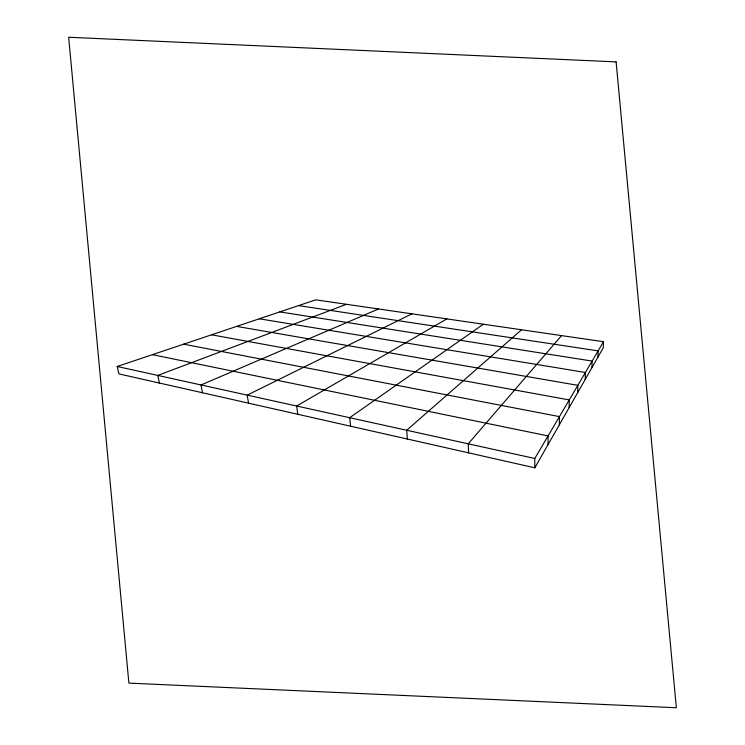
<?xml version="1.0" encoding="UTF-8"?>
<svg xmlns="http://www.w3.org/2000/svg" width="745" height="745" viewBox="0 0 745 745"><rect width="100%" height="100%" fill="white"/><g stroke="black" fill="none" stroke-linecap="round" stroke-linejoin="round"><path stroke-width="1.12" d="M548.031 444.635L548.069 435.918L152.418 354.657M559.346 424.799L559.43 416.613L183.661 344.171M569.133 407.617L569.255 399.916L211.561 334.803M577.692 392.606L577.85 385.333L236.631 326.394M585.244 379.373L585.412 372.481L259.279 318.786M591.949 367.62L592.126 361.074L279.831 311.885M597.937 357.106L598.133 350.876L298.577 305.599M603.534 341.704L603.329 347.654L534.817 467.813L118.921 373.897L117.189 366.484L315.74 299.835L603.534 341.704L534.78 458.482L534.817 467.813M561.562 335.595L468.223 443.824L468.605 452.867M521.547 329.774L406.705 430.265L407.375 439.038M483.347 324.215L349.666 417.703L350.588 426.215M446.842 318.907L296.631 406.016L297.776 414.285M411.929 313.831L247.2 395.129L248.532 403.166M378.507 308.97L201.02 384.951L202.5 392.773M346.462 304.305L157.772 375.424L159.393 383.032M117.189 366.484L534.78 458.482M616.106 61.882L68.652 37.25L128.894 683.118L676.348 707.75L616.106 61.882"/></g></svg>
